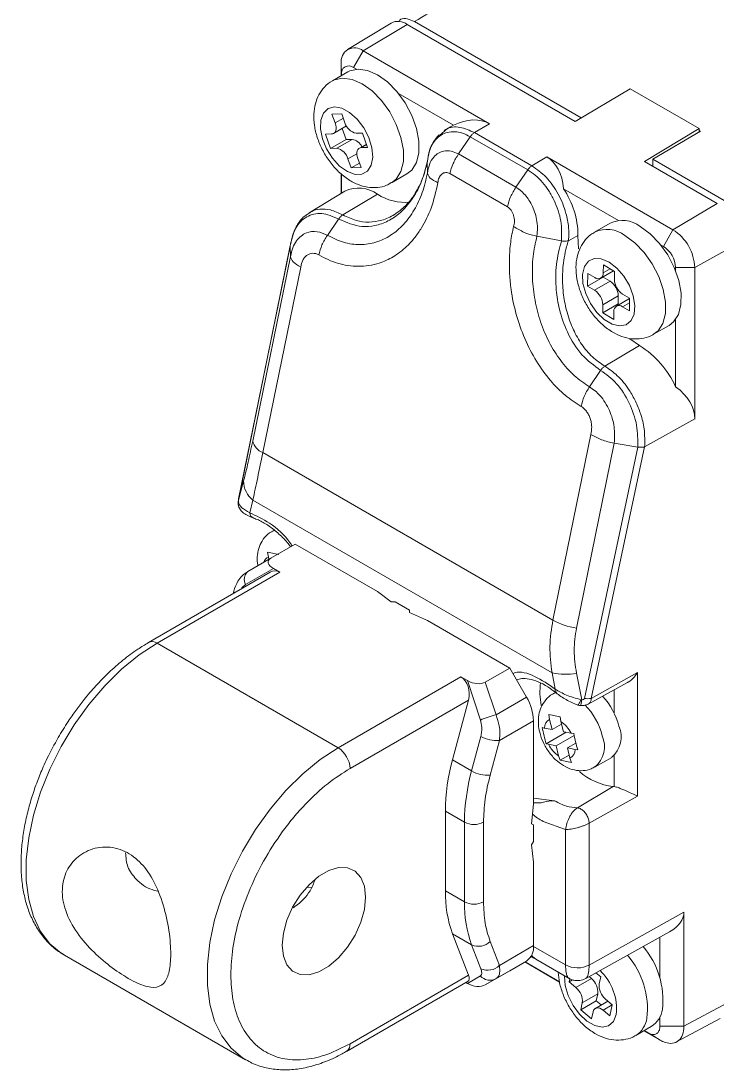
# Model space of a CAD drawing. Header units: inches. Extents: x 0.2 to 16.3, y 0.2 to 11.5.
# Drawn here: x 14.001 to 14.408, y 9.05 to 9.663 of the extents above; entities that cross this region are included whole.
import ezdxf

# ---------------------------------------------------------------- set-up
doc = ezdxf.new("R2010")
doc.units = ezdxf.units.IN
doc.header["$MEASUREMENT"] = 0

msp = doc.modelspace()

# ---------------------------------------------------------------- linework, layer by layer
at = {"color": 7, "linetype": 'Continuous', "lineweight": 18}
for p, q in [((14.32838, 9.60593), (14.23096, 9.66217)), ((14.21731, 9.66136), (14.19188, 9.64595)), ((14.22678, 9.6605), (14.20103, 9.64512)), ((14.32491, 9.60385), (14.22678, 9.6605)), ((14.20103, 9.64512), (14.19546, 9.63536)), ((14.20103, 9.64512), (14.27474, 9.60257)), ((14.18824, 9.63773), (14.18834, 9.63125)), ((14.18824, 9.63773), (14.18824, 9.6306)), ((14.19216, 9.63286), (14.18311, 9.62764)), ((14.19546, 9.63536), (14.19711, 9.63441)), ((14.18834, 9.63125), (14.18834, 9.63066)), ((14.22165, 9.62025), (14.25386, 9.60165)), ((14.35693, 9.62298), (14.32491, 9.60385)), ((14.3973, 9.59968), (14.35693, 9.62298)), ((14.18853, 9.60838), (14.18277, 9.60823)), ((14.18277, 9.60823), (14.18465, 9.60299)), ((14.19041, 9.60314), (14.18853, 9.60838)), ((14.18378, 9.59691), (14.19129, 9.60125)), ((14.25212, 9.60079), (14.24837, 9.59852)), ((14.25212, 9.60079), (14.25386, 9.60165)), ((14.26607, 9.59739), (14.27474, 9.60257)), ((14.18259, 9.59659), (14.17899, 9.59649)), ((14.17899, 9.59649), (14.182, 9.58811)), ((14.18873, 9.59977), (14.19104, 9.59333)), ((14.20058, 9.59705), (14.19698, 9.59696)), ((14.20359, 9.58867), (14.20058, 9.59705)), ((14.24855, 9.59827), (14.24585, 9.59595)), ((14.2636, 9.59497), (14.2567, 9.58487)), ((14.2636, 9.59497), (14.29714, 9.57561)), ((14.26607, 9.59739), (14.29961, 9.57803)), ((14.36528, 9.58055), (14.3973, 9.59968)), ((14.39799, 9.59828), (14.37015, 9.58181)), ((14.3973, 9.59968), (14.3973, 9.59787)), ((14.3973, 9.59868), (14.39799, 9.59828)), ((14.19104, 9.59333), (14.182, 9.58811)), ((14.18559, 9.5882), (14.19464, 9.59343)), ((14.19104, 9.59333), (14.19464, 9.59343)), ((14.20289, 9.59061), (14.1988, 9.58825)), ((14.19999, 9.58857), (14.20359, 9.58867)), ((14.182, 9.58811), (14.18559, 9.5882)), ((14.2567, 9.58487), (14.29024, 9.56551)), ((14.29961, 9.57803), (14.30827, 9.58321)), ((14.30827, 9.58321), (14.38198, 9.54066)), ((14.19217, 9.58203), (14.19405, 9.57678)), ((14.19886, 9.57956), (14.19405, 9.57678)), ((14.19405, 9.57678), (14.19981, 9.57693)), ((14.19981, 9.57693), (14.19793, 9.58217)), ((14.23833, 9.57944), (14.23857, 9.57374)), ((14.36528, 9.58055), (14.40773, 9.55604)), ((14.37015, 9.58181), (14.37015, 9.57774)), ((14.41191, 9.55771), (14.37015, 9.58181)), ((14.18824, 9.57335), (14.18824, 9.56188)), ((14.18834, 9.57327), (14.18834, 9.56194)), ((14.21756, 9.56797), (14.22661, 9.57319)), ((14.2517, 9.57343), (14.2853, 9.55402)), ((14.29024, 9.56551), (14.29714, 9.57561)), ((14.35023, 9.54602), (14.31802, 9.56462)), ((14.19034, 9.56315), (14.16944, 9.55048)), ((14.18911, 9.54931), (14.20938, 9.56143)), ((14.40773, 9.55604), (14.38198, 9.54066)), ((14.1684, 9.54951), (14.16955, 9.55031)), ((14.18664, 9.54689), (14.18013, 9.53736)), ((14.34527, 9.54447), (14.33623, 9.53925)), ((14.38198, 9.54066), (14.37642, 9.5309)), ((14.30253, 9.53682), (14.31684, 9.53411)), ((14.32091, 9.53423), (14.32651, 9.53735)), ((14.32651, 9.53735), (14.32682, 9.52943)), ((14.1283, 9.38352), (14.15836, 9.53094)), ((14.15844, 9.5315), (14.12832, 9.38376)), ((14.15859, 9.5251), (14.15836, 9.53094)), ((14.37642, 9.5309), (14.37476, 9.53185)), ((14.42097, 9.53311), (14.39477, 9.5185)), ((14.15859, 9.5251), (14.13651, 9.4172)), ((14.14242, 9.41046), (14.16459, 9.51883)), ((14.33227, 9.51516), (14.33217, 9.50771)), ((14.33633, 9.51274), (14.33227, 9.51516)), ((14.33985, 9.51236), (14.34719, 9.5166)), ((14.34134, 9.52008), (14.34128, 9.51543)), ((14.34784, 9.51621), (14.34134, 9.52008)), ((14.34777, 9.51156), (14.34784, 9.51621)), ((14.39477, 9.5185), (14.38354, 9.51856)), ((14.38354, 9.51856), (14.38354, 9.51665)), ((14.39477, 9.5185), (14.39477, 9.4301)), ((14.34122, 9.51294), (14.33217, 9.50771)), ((14.33623, 9.5053), (14.34528, 9.51052)), ((14.34122, 9.51315), (14.34122, 9.51294)), ((14.34122, 9.51294), (14.34528, 9.51052)), ((14.33217, 9.50771), (14.33623, 9.5053)), ((14.35663, 9.50067), (14.35257, 9.50308)), ((14.35002, 9.49739), (14.34097, 9.49217)), ((14.34103, 9.49682), (14.34097, 9.49217)), ((14.35008, 9.50204), (14.34103, 9.49682)), ((14.35663, 9.50045), (14.34895, 9.49602)), ((14.35008, 9.50204), (14.35002, 9.49739)), ((14.35002, 9.49739), (14.35066, 9.49701)), ((14.35653, 9.49322), (14.35663, 9.50067)), ((14.34097, 9.49217), (14.34746, 9.4883)), ((14.34746, 9.4883), (14.34752, 9.49295)), ((14.35247, 9.49564), (14.35653, 9.49322)), ((14.37067, 9.47958), (14.37972, 9.4848)), ((14.38354, 9.48832), (14.38354, 9.44897)), ((14.3625, 9.47304), (14.34222, 9.46092)), ((14.35679, 9.47685), (14.3625, 9.47304)), ((14.33975, 9.4585), (14.33324, 9.44897)), ((14.39477, 9.4301), (14.36545, 9.41375)), ((14.33401, 9.42102), (14.31184, 9.31266)), ((14.34771, 9.41592), (14.32562, 9.30803)), ((14.36142, 9.41371), (14.33031, 9.26691)), ((14.36545, 9.41375), (14.33431, 9.26692)), ((14.36142, 9.41371), (14.34771, 9.41592)), ((14.31184, 9.31266), (14.14242, 9.41046)), ((14.1312, 9.3939), (14.12811, 9.38191)), ((14.12811, 9.38191), (14.12812, 9.38169)), ((14.13663, 9.38273), (14.13474, 9.37539)), ((14.31136, 9.28186), (14.13663, 9.38273)), ((14.14909, 9.36514), (14.14767, 9.36431)), ((14.16136, 9.35699), (14.14712, 9.34877)), ((14.20932, 9.3293), (14.16136, 9.35699)), ((14.14523, 9.35229), (14.15183, 9.35103)), ((14.14566, 9.34949), (14.14523, 9.35229)), ((14.146, 9.34812), (14.14566, 9.34949)), ((14.14712, 9.34877), (14.13369, 9.34102)), ((14.1467, 9.34061), (14.07571, 9.29962)), ((14.15237, 9.34055), (14.08063, 9.29913)), ((14.1324, 9.33337), (14.14859, 9.34273)), ((14.14859, 9.34273), (14.15237, 9.34055)), ((14.12542, 9.32958), (14.12503, 9.32809)), ((14.21742, 9.32324), (14.20933, 9.3293)), ((14.21742, 9.32324), (14.21982, 9.32324)), ((14.21982, 9.32324), (14.22817, 9.31842)), ((14.22817, 9.31842), (14.22817, 9.31703)), ((14.23867, 9.31236), (14.22817, 9.31703)), ((14.28664, 9.28467), (14.23867, 9.31236)), ((14.18642, 9.23806), (14.08063, 9.29913)), ((14.27239, 9.27645), (14.28664, 9.28467)), ((14.28664, 9.28467), (14.29648, 9.26762)), ((14.18642, 9.23806), (14.25815, 9.27948)), ((14.26193, 9.2773), (14.25815, 9.27948)), ((14.26948, 9.25424), (14.26193, 9.2773)), ((14.27239, 9.27645), (14.27865, 9.25733)), ((14.31325, 9.27234), (14.31136, 9.28186)), ((14.32562, 9.28167), (14.32871, 9.26611)), ((14.33255, 9.26362), (14.3554, 9.27617)), ((14.33431, 9.26692), (14.36137, 9.282)), ((14.36137, 9.282), (14.36137, 9.20983)), ((14.31343, 9.27037), (14.31192, 9.26949)), ((14.31401, 9.27071), (14.31348, 9.2704)), ((14.19338, 9.22601), (14.26258, 9.26596)), ((14.26258, 9.26596), (14.25325, 9.23097)), ((14.27865, 9.25733), (14.29648, 9.26762)), ((14.32871, 9.26611), (14.32825, 9.26616)), ((14.33255, 9.26362), (14.33194, 9.26339)), ((14.28058, 9.24237), (14.30056, 9.2539)), ((14.30056, 9.2539), (14.30056, 9.20518)), ((14.30948, 9.25747), (14.31608, 9.25622)), ((14.30991, 9.25467), (14.30948, 9.25747)), ((14.31139, 9.24874), (14.30991, 9.25467)), ((14.31688, 9.25191), (14.31139, 9.24874)), ((14.31608, 9.25622), (14.31651, 9.25341)), ((14.31651, 9.25341), (14.31798, 9.24749)), ((14.30557, 9.24993), (14.30686, 9.2496)), ((14.30686, 9.2496), (14.31139, 9.24874)), ((14.31962, 9.24718), (14.30794, 9.24043)), ((14.32428, 9.24532), (14.31375, 9.23924)), ((14.31798, 9.24749), (14.32251, 9.24663)), ((14.32251, 9.24663), (14.32402, 9.24643)), ((14.26439, 9.22454), (14.26978, 9.24476)), ((14.27519, 9.22215), (14.28058, 9.24237)), ((14.30923, 9.2401), (14.30794, 9.24043)), ((14.31375, 9.23924), (14.30923, 9.2401)), ((14.31522, 9.23331), (14.31375, 9.23924)), ((14.32533, 9.24086), (14.32035, 9.23798)), ((14.31612, 9.23078), (14.31522, 9.23331)), ((14.32138, 9.23382), (14.31612, 9.23078)), ((14.32487, 9.23713), (14.32035, 9.23798)), ((14.32035, 9.23798), (14.32182, 9.23206)), ((14.32639, 9.23692), (14.32487, 9.23713)), ((14.26439, 9.22454), (14.25325, 9.23097)), ((14.32272, 9.22952), (14.31612, 9.23078)), ((14.32182, 9.23206), (14.32272, 9.22952)), ((14.33652, 9.22687), (14.34626, 9.2325)), ((14.34701, 9.21555), (14.32617, 9.20296)), ((14.31274, 9.20717), (14.30056, 9.20866)), ((14.36137, 9.20983), (14.33304, 9.19404)), ((14.29935, 9.19375), (14.30056, 9.20518)), ((14.30056, 9.20592), (14.30501, 9.20589)), ((14.31296, 9.20705), (14.31274, 9.20717)), ((14.24905, 9.20106), (14.24905, 9.15451)), ((14.26019, 9.19463), (14.24905, 9.20106)), ((14.26019, 9.14808), (14.26019, 9.19463)), ((14.27132, 9.14808), (14.27132, 9.19463)), ((14.29935, 9.19375), (14.30056, 9.19305)), ((14.30056, 9.19305), (14.30056, 9.18341)), ((14.31924, 9.19027), (14.30612, 9.19506)), ((14.31924, 9.19027), (14.31925, 9.11125)), ((14.33304, 9.19404), (14.33304, 9.11118)), ((14.30056, 9.18341), (14.29935, 9.18132)), ((14.29935, 9.18132), (14.30056, 9.17129)), ((14.30056, 9.17128), (14.30056, 9.12256)), ((14.16843, 9.15659), (14.17127, 9.15647)), ((14.26019, 9.14808), (14.24905, 9.15451)), ((14.33304, 9.11118), (14.3884, 9.14204)), ((14.3884, 9.14204), (14.3884, 9.0754)), ((14.25325, 9.12944), (14.26258, 9.10523)), ((14.25325, 9.12944), (14.26439, 9.12301)), ((14.33105, 9.10334), (14.38, 9.13062)), ((14.26439, 9.12301), (14.26978, 9.10902)), ((14.28058, 9.11102), (14.27519, 9.12502)), ((14.37436, 9.12748), (14.37436, 9.10356)), ((14.0265, 9.11696), (14.13229, 9.05589)), ((14.30056, 9.12256), (14.28058, 9.11102)), ((14.29648, 9.11354), (14.27865, 9.10325)), ((14.28664, 9.10786), (14.29648, 9.11354)), ((14.31573, 9.10128), (14.29548, 9.11297)), ((14.29561, 9.11304), (14.31571, 9.10144)), ((14.30185, 9.11464), (14.3213, 9.10341)), ((14.26258, 9.10523), (14.19338, 9.06527)), ((14.26948, 9.10485), (14.26193, 9.10049)), ((14.28664, 9.10786), (14.27239, 9.09964)), ((14.33299, 9.10441), (14.33438, 9.10325)), ((14.33977, 9.10424), (14.33693, 9.10661)), ((14.19134, 9.06077), (14.26233, 9.10175)), ((14.26193, 9.10049), (14.26104, 9.101)), ((14.27239, 9.09964), (14.27865, 9.10325)), ((14.32176, 9.10316), (14.32137, 9.10134)), ((14.32341, 9.10252), (14.32137, 9.10134)), ((14.32137, 9.10134), (14.32533, 9.09803)), ((14.32533, 9.09803), (14.33438, 9.10325)), ((14.33889, 9.10017), (14.33977, 9.10424)), ((14.33808, 9.09441), (14.32903, 9.08918)), ((14.33808, 9.09441), (14.3372, 9.09034)), ((14.3372, 9.09034), (14.32815, 9.08512)), ((14.32903, 9.08918), (14.32815, 9.08512)), ((14.34402, 9.09013), (14.33668, 9.0859)), ((14.3372, 9.09034), (14.34013, 9.08789)), ((14.34656, 9.08802), (14.34259, 9.09132)), ((14.34515, 9.08151), (14.34656, 9.08802)), ((14.3884, 9.0754), (14.41389, 9.08911)), ((14.32815, 9.08512), (14.33449, 9.07983)), ((14.33449, 9.07983), (14.33537, 9.0839)), ((14.34118, 9.08481), (14.34515, 9.08151)), ((14.37436, 9.08094), (14.37436, 9.07547)), ((14.3841, 9.06626), (14.40964, 9.08)), ((14.36023, 9.07007), (14.36928, 9.07529)), ((14.37436, 9.07547), (14.3884, 9.0754)), ((14.37448, 9.06736), (14.36502, 9.07283)), ((14.36514, 9.0729), (14.36752, 9.07152)), ((14.37448, 9.06736), (14.37077, 9.06959))]:
    msp.add_line(p, q, dxfattribs=at)
at = {"color": 8, "linetype": 'Continuous', "lineweight": 18}
for p, q in [((14.18465, 9.60299), (14.18946, 9.60577)), ((14.203, 9.59031), (14.19999, 9.58857)), ((14.19737, 9.58503), (14.19217, 9.58203)), ((14.34128, 9.51543), (14.34528, 9.51773)), ((14.35659, 9.49802), (14.35247, 9.49564)), ((14.34757, 9.27187), (14.34757, 9.25847)), ((14.34757, 9.23343), (14.34757, 9.2155)), ((14.30055, 9.12205), (14.31925, 9.11125)), ((14.34653, 9.0879), (14.34118, 9.08481)), ((14.37077, 9.06959), (14.36752, 9.07152))]:
    msp.add_line(p, q, dxfattribs=at)
at = {"color": 7, "linetype": 'Continuous', "lineweight": 18, "flags": 128}
for points in [[(14.19811, 9.63447), (14.19327, 9.63342), (14.19216, 9.63286)], [(14.22661, 9.57319), (14.2294, 9.57545), (14.23214, 9.57986), (14.23356, 9.58563), (14.23357, 9.5924), (14.23218, 9.59979), (14.22946, 9.60737), (14.22557, 9.6147), (14.22075, 9.62135), (14.21526, 9.62693), (14.20943, 9.63113), (14.2036, 9.63369), (14.19811, 9.63447)], [(14.1842, 9.61234), (14.18051, 9.61136), (14.17779, 9.60871), (14.17626, 9.60463), (14.17606, 9.59947), (14.17722, 9.59371), (14.17963, 9.58784), (14.18308, 9.58239), (14.18725, 9.57785), (14.19179, 9.57462), (14.19627, 9.57298), (14.20032, 9.57309), (14.20356, 9.57493), (14.20572, 9.57833), (14.20659, 9.583), (14.2061, 9.58853), (14.20429, 9.59441), (14.20133, 9.60013), (14.19748, 9.60518), (14.19308, 9.60911), (14.18851, 9.61157), (14.1842, 9.61234)], [(14.18259, 9.59659), (14.18339, 9.59673), (14.18407, 9.59711), (14.18461, 9.59771), (14.18498, 9.59851), (14.18517, 9.59947), (14.18518, 9.60057), (14.18501, 9.60176), (14.18465, 9.60299)], [(14.19999, 9.58857), (14.19919, 9.58843), (14.19851, 9.58805), (14.19797, 9.58745), (14.1976, 9.58665), (14.1974, 9.58569), (14.19739, 9.58459), (14.19757, 9.5834), (14.19793, 9.58217)], [(14.37972, 9.4848), (14.38233, 9.48686), (14.38514, 9.49119), (14.38663, 9.49689), (14.38672, 9.50361), (14.3854, 9.51098), (14.38275, 9.51857), (14.37893, 9.52592), (14.37415, 9.53262), (14.36869, 9.53827), (14.36287, 9.54255)], [(14.34464, 9.52173), (14.34011, 9.52364), (14.33597, 9.52382), (14.33258, 9.52225), (14.33024, 9.51908), (14.32915, 9.51458), (14.32942, 9.50917), (14.33103, 9.50331), (14.33382, 9.49753), (14.33755, 9.49234), (14.34189, 9.4882), (14.34645, 9.48548), (14.35083, 9.48443), (14.35464, 9.48513), (14.35754, 9.48753), (14.35927, 9.49141), (14.35969, 9.49642), (14.35874, 9.50212), (14.35652, 9.50801), (14.35322, 9.51355), (14.34914, 9.51827), (14.34464, 9.52173)], [(14.20242, 9.15087), (14.20172, 9.14372), (14.19963, 9.13618), (14.1963, 9.12868), (14.1919, 9.12164), (14.1867, 9.11549), (14.181, 9.11057), (14.17513, 9.10718), (14.16943, 9.10552), (14.16423, 9.10567), (14.15983, 9.10762), (14.1565, 9.11128), (14.15441, 9.11642), (14.15371, 9.12274), (14.15441, 9.12988), (14.1565, 9.13742), (14.15983, 9.14493), (14.16423, 9.15196), (14.16943, 9.15812), (14.17513, 9.16303), (14.181, 9.16642), (14.1867, 9.16809), (14.1919, 9.16794), (14.1963, 9.16598), (14.19963, 9.16233), (14.20172, 9.15719), (14.20242, 9.15087)], [(14.34118, 9.08481), (14.34024, 9.08549), (14.33928, 9.08596), (14.33836, 9.08619), (14.33751, 9.08619), (14.33676, 9.08594), (14.33614, 9.08546), (14.33567, 9.08477), (14.33537, 9.0839)]]:
    msp.add_lwpolyline(points, dxfattribs=at)
at = {"color": 8, "linetype": 'Continuous', "lineweight": 18, "flags": 128}
for points in [[(14.18319, 9.62768), (14.18422, 9.6282), (14.18906, 9.62925)], [(14.18906, 9.62925), (14.19455, 9.62847), (14.20038, 9.6259), (14.20621, 9.62171), (14.2117, 9.61613), (14.21652, 9.60948), (14.22041, 9.60215), (14.22313, 9.59457), (14.22452, 9.58718), (14.22451, 9.5804), (14.22309, 9.57464), (14.22036, 9.57022), (14.21754, 9.56796)], [(14.35382, 9.53732), (14.35964, 9.53304), (14.3651, 9.52739), (14.36988, 9.52069), (14.37371, 9.51334), (14.37635, 9.50576), (14.37767, 9.49839), (14.37758, 9.49166), (14.37609, 9.48597), (14.37328, 9.48163), (14.37066, 9.47957)], [(14.12832, 9.38376), (14.12832, 9.38375), (14.1283, 9.38352)], [(14.14776, 9.36436), (14.14808, 9.36454), (14.14931, 9.36504)], [(14.08063, 9.29913), (14.0702, 9.29229), (14.05997, 9.28393), (14.05013, 9.27421), (14.04085, 9.2633), (14.03231, 9.25142), (14.02468, 9.23877), (14.01808, 9.2256), (14.01265, 9.21216), (14.00849, 9.19869), (14.00567, 9.18545), (14.00425, 9.17267), (14.00425, 9.1606), (14.00567, 9.14947), (14.00849, 9.13948), (14.01265, 9.13082), (14.01808, 9.12364), (14.02468, 9.11809), (14.0265, 9.11696)], [(14.31201, 9.26955), (14.31233, 9.26972), (14.31399, 9.27034)], [(14.13255, 9.05575), (14.13047, 9.05702), (14.12387, 9.06257), (14.11844, 9.06975), (14.11428, 9.07841), (14.11146, 9.0884), (14.11004, 9.09953), (14.11004, 9.1116), (14.11146, 9.12438), (14.11428, 9.13762), (14.11844, 9.15109), (14.12387, 9.16453), (14.13047, 9.1777), (14.1381, 9.19035), (14.14664, 9.20223), (14.15592, 9.21314), (14.16576, 9.22286), (14.17599, 9.23122), (14.18642, 9.23806)], [(14.29946, 9.11695), (14.30012, 9.11607), (14.30185, 9.11464), (14.30185, 9.11464)], [(14.3187, 9.10491), (14.31869, 9.10471), (14.31905, 9.09925), (14.32075, 9.09338), (14.32361, 9.08762), (14.3274, 9.08249), (14.33177, 9.07844), (14.33633, 9.07584), (14.34069, 9.07491), (14.34444, 9.07574), (14.34727, 9.07825), (14.34891, 9.08222)]]:
    msp.add_lwpolyline(points, dxfattribs=at)
at = {"color": 7, "linetype": 'Continuous', "lineweight": 18}
for centre, radius, start, end in [((14.22136, 9.6534), 0.00893, 52.64308, 116.99717), ((14.19604, 9.639), 0.0079, 50.79671, 189.21404), ((14.19268, 9.63195), 0.0044, 50.79671, 189.21404), ((14.19863, 9.6053), 0.0085, 194.73435, 258.83197), ((14.19324, 9.58564), 0.00791, 26.26978, 79.78035), ((14.18395, 9.57986), 0.0085, 14.73435, 78.83197), ((14.19835, 9.54559), 0.01931, 55.12891, 114.51134), ((14.27765, 9.53708), 0.04886, 0.30606, 34.29621), ((14.22571, 9.58659), 0.03, 237.03394, 275.20073), ((14.3525, 9.52913), 0.01696, 52.29775, 115.2217), ((14.367, 9.51724), 0.0278, 2.60548, 57.39452), ((14.36807, 9.51786), 0.01548, 2.60548, 57.39452), ((14.3383, 9.51502), 0.00301, 229.29591, 7.67725), ((14.3395, 9.50165), 0.01059, 2.0947, 56.89246), ((14.35835, 9.51195), 0.01059, 182.0947, 236.89246), ((14.33045, 9.49643), 0.01059, 2.0947, 56.89246), ((14.35051, 9.49336), 0.00301, 49.29591, 187.67725), ((14.33243, 9.42552), 0.05623, 24.64835, 57.68016), ((14.1462, 9.41973), 0.01001, 194.64334, 247.82288), ((14.14524, 9.39382), 0.01404, 179.67061, 232.1791), ((14.13775, 9.3364), 0.00615, 131.33587, 209.42481), ((14.33179, 9.34925), 0.04168, 241.39714, 261.48172), ((14.34505, 9.27067), 0.04075, 172.39176, 191.0392), ((14.31895, 9.31528), 0.03427, 257.2195, 281.22806), ((14.27217, 9.25293), 0.0284, 1.9565, 31.14373), ((14.33227, 9.27702), 0.0103, 259.02898, 281.43551), ((14.31059, 9.24035), 0.04119, 14.52338, 42.58126), ((14.28926, 9.21077), 0.04775, 102.83574, 114.46726), ((14.31259, 9.24961), 0.00572, 117.86295, 180.0731), ((14.30549, 9.23763), 0.01925, 27.86375, 55.06787), ((14.33588, 9.24447), 0.01584, 310.94281, 23.06853), ((14.27911, 9.2613), 0.01899, 240.57299, 274.44123), ((14.32625, 9.24909), 0.01925, 207.86375, 235.06787), ((14.17827, 9.22532), 0.01513, 2.60548, 57.39452), ((14.31915, 9.23712), 0.00572, 297.86295, 0.0731), ((14.36605, 9.19989), 0.11701, 164.5964, 179.42776), ((14.37719, 9.19346), 0.11701, 164.5964, 179.42776), ((14.27372, 9.24108), 0.01899, 240.57299, 274.44123), ((14.35034, 9.24959), 0.0342, 227.68637, 264.4194), ((14.34696, 9.21201), 0.00354, 80.10269, 89.19567), ((14.26576, 9.20538), 0.0121, 242.60967, 297.39033), ((14.31901, 9.15334), 0.06997, 179.04293, 199.96976), ((14.33015, 9.14691), 0.06997, 179.04293, 199.96976), ((14.26576, 9.15883), 0.0121, 242.60967, 297.39033), ((14.26838, 9.13162), 0.00948, 245.1196, 315.91677), ((14.2907, 9.12159), 0.0099, 305.69804, 5.62038), ((14.32756, 9.09059), 0.04857, 353.75167, 40.33656), ((14.27377, 9.11762), 0.00948, 245.1196, 315.91677), ((14.32621, 9.12473), 0.01517, 242.65648, 296.76622), ((14.27507, 9.10982), 0.00748, 221.60345, 298.60282), ((14.32801, 9.0954), 0.01011, 354.39106, 50.99917), ((14.34896, 9.09918), 0.01011, 174.39106, 230.99917), ((14.31897, 9.09017), 0.01011, 354.39106, 50.99917), ((14.36178, 9.08736), 0.01421, 301.86548, 351.68044)]:
    msp.add_arc(centre, radius, start, end, dxfattribs=at)
at = {"color": 8, "linetype": 'Continuous', "lineweight": 18}
for centre, radius, start, end in [((14.34344, 9.52388), 0.01698, 52.32982, 114.9048), ((14.13846, 9.37566), 0.00373, 184.12397, 249.48108), ((14.14779, 9.34499), 0.00497, 115.32433, 163.48714), ((14.12682, 9.32934), 0.00142, 170.00116, 217.30889), ((14.07776, 9.29525), 0.00483, 53.62093, 115.90847), ((14.31522, 9.27161), 0.00209, 159.66619, 223.11057), ((14.30114, 9.23488), 0.04086, 14.41508, 43.89618), ((14.32614, 9.23884), 0.01584, 310.91636, 23.0724), ((14.33438, 9.24363), 0.05619, 232.12758, 239.80685), ((14.31848, 9.08536), 0.0486, 353.75677, 40.50238), ((14.31755, 9.08535), 0.03152, 354.29261, 45.97753), ((14.35269, 9.08215), 0.01425, 302.70096, 351.63044), ((14.18842, 9.06479), 0.00498, 306.60619, 5.54078)]:
    msp.add_arc(centre, radius, start, end, dxfattribs=at)
at = {"color": 7, "linetype": 'Continuous', "lineweight": 18}
for centre, major_axis, ratio, start_param, end_param in [((14.25162, 9.56206), (0.02301, 0.04057), 0.582265, 6.278788, 6.987561), ((14.28516, 9.5427), (0.02301, 0.04057), 0.582265, 5.570015, 6.278788), ((14.34271, 9.43036), (0.05206, -0.0004), 0.582312, 0.004439, 0.673727), ((14.15642, 9.34505), (0.01091, -0.00174), 0.427891, 2.6564, 3.982929), ((14.14983, 9.33105), (-0.00078, 0.0103), 0.715187, 5.829269, 6.614586), ((14.25562, 9.26998), (-0.00078, 0.0103), 0.715187, 4.258473, 5.829269), ((14.26595, 9.28182), (0.00838, -0.0032), 0.649455, 4.471399, 5.797929), ((14.36032, 9.14218), (0.02808, -0.00021), 0.572321, 5.493418, 6.287473), ((14.25562, 9.10924), (-0.00695, 0.00731), 0.349555, 3.057513, 3.842992), ((14.26595, 9.10501), (0.00838, -0.0032), 0.649455, 4.471399, 5.797929)]:
    msp.add_ellipse(centre, major_axis=major_axis, ratio=ratio, start_param=start_param, end_param=end_param, dxfattribs=at)
for points, knots in [([(14.31099, 9.7095), (14.29604, 9.70068), (14.26933, 9.68492), (14.24268, 9.66912), (14.23096, 9.66217)], [0, 0, 0, 0, 0.5600048, 1, 1, 1, 1]), ([(14.23096, 9.66217), (14.22955, 9.6628), (14.22675, 9.66408), (14.22362, 9.66407), (14.22239, 9.66306), (14.22207, 9.66279)], [0, 0, 0, 0, 0.422991, 0.845983, 1, 1, 1, 1]), ([(14.18326, 9.62769), (14.18319, 9.62766), (14.18131, 9.6269), (14.17838, 9.6241), (14.175, 9.61955), (14.17294, 9.61414), (14.17205, 9.60813), (14.1724, 9.60149), (14.17405, 9.59447), (14.17696, 9.58745), (14.18098, 9.58084), (14.18595, 9.57496), (14.19156, 9.57026), (14.1975, 9.56702), (14.20344, 9.56529), (14.20925, 9.56514), (14.21409, 9.56605), (14.21655, 9.5676), (14.21744, 9.56816)], [0, 0, 0, 0, 0.002709, 0.066703, 0.128315, 0.19038, 0.255771, 0.325995, 0.399917, 0.474562, 0.549332, 0.625, 0.702524, 0.774111, 0.841334, 0.904542, 0.965669, 1, 1, 1, 1]), ([(14.23833, 9.57944), (14.23894, 9.58299), (14.24015, 9.59008), (14.24523, 9.59555), (14.25027, 9.59769), (14.25452, 9.59806), (14.25901, 9.59726), (14.26207, 9.59574), (14.2636, 9.59497)], [0, 0, 0, 0, 0.249328, 0.498429, 0.623734, 0.74892, 0.874188, 1, 1, 1, 1]), ([(14.2454, 9.59608), (14.24423, 9.59477), (14.24176, 9.59203), (14.23944, 9.58664), (14.23888, 9.58247), (14.23863, 9.58062)], [0, 0, 0, 0, 0.334218, 0.704062, 1, 1, 1, 1]), ([(14.2567, 9.58487), (14.2553, 9.58552), (14.25236, 9.5869), (14.24835, 9.58685), (14.24489, 9.58554), (14.24192, 9.583), (14.23954, 9.57903), (14.23888, 9.57542), (14.23857, 9.57374)], [0, 0, 0, 0, 0.1677364, 0.3521428, 0.4871717, 0.6389737, 0.831837, 1, 1, 1, 1]), ([(14.18664, 9.54689), (14.19119, 9.54495), (14.19825, 9.54193), (14.20812, 9.54278), (14.21577, 9.54545), (14.2231, 9.55051), (14.22964, 9.55798), (14.23512, 9.56765), (14.23724, 9.57545), (14.23833, 9.57944)], [0, 0, 0, 0, 0.208514, 0.323681, 0.445533, 0.574254, 0.709641, 0.851769, 1, 1, 1, 1]), ([(14.23864, 9.58076), (14.23779, 9.57734), (14.2361, 9.57049), (14.23164, 9.5617), (14.2261, 9.55431), (14.22152, 9.55105), (14.21923, 9.54943)], [0, 0, 0, 0, 0.251454, 0.502286, 0.751844, 1, 1, 1, 1]), ([(14.32091, 9.53423), (14.32103, 9.53561), (14.32123, 9.5379), (14.32112, 9.54062), (14.32081, 9.54449), (14.31956, 9.55131), (14.31533, 9.56168), (14.30826, 9.57187), (14.30246, 9.576), (14.29961, 9.57803)], [0, 0, 0, 0, 0.090046, 0.1488, 0.16561, 0.323005, 0.545075, 0.775892, 1, 1, 1, 1]), ([(14.23857, 9.57374), (14.23769, 9.56987), (14.23592, 9.56207), (14.23107, 9.55196), (14.22484, 9.5434), (14.21724, 9.53698), (14.20859, 9.53291), (14.19923, 9.53159), (14.18953, 9.53274), (14.18325, 9.53583), (14.18013, 9.53736)], [0, 0, 0, 0, 0.123584, 0.248726, 0.373798, 0.499207, 0.624438, 0.749796, 0.875432, 1, 1, 1, 1]), ([(14.23857, 9.57374), (14.23889, 9.57275), (14.23954, 9.57075), (14.24297, 9.56897), (14.24468, 9.56809)], [0, 0, 0, 0, 0.50013, 1, 1, 1, 1]), ([(14.24468, 9.56809), (14.24474, 9.56859), (14.24485, 9.56962), (14.24534, 9.57101), (14.24604, 9.57225), (14.24696, 9.57321), (14.24804, 9.57385), (14.24924, 9.5741), (14.25049, 9.57402), (14.2513, 9.57362), (14.2517, 9.57343)], [0, 0, 0, 0, 0.11782, 0.242931, 0.371062, 0.499161, 0.624773, 0.752597, 0.87771, 1, 1, 1, 1]), ([(14.29714, 9.57561), (14.29864, 9.57462), (14.30164, 9.57265), (14.30585, 9.56843), (14.30958, 9.56345), (14.31369, 9.55603), (14.31723, 9.54559), (14.31697, 9.53794), (14.31684, 9.53411)], [0, 0, 0, 0, 0.125761, 0.251022, 0.376238, 0.501616, 0.75075, 1, 1, 1, 1]), ([(14.1751, 9.52593), (14.1769, 9.52496), (14.18052, 9.52298), (14.18623, 9.52095), (14.19212, 9.51961), (14.19825, 9.51912), (14.20443, 9.51954), (14.20993, 9.52085), (14.21464, 9.52269), (14.21864, 9.5248), (14.22284, 9.52765), (14.22716, 9.53139), (14.23141, 9.53618), (14.23508, 9.54149), (14.23818, 9.5472), (14.24188, 9.55563), (14.24354, 9.56299), (14.24468, 9.56809)], [0, 0, 0, 0, 0.060235, 0.121547, 0.186565, 0.252318, 0.32267, 0.392872, 0.442647, 0.492629, 0.543146, 0.609312, 0.67526, 0.741717, 0.80245, 0.863246, 1, 1, 1, 1]), ([(14.30253, 9.53682), (14.30271, 9.53844), (14.30305, 9.54156), (14.30247, 9.54651), (14.30128, 9.55113), (14.29901, 9.55646), (14.29536, 9.56188), (14.29186, 9.56436), (14.29024, 9.56551)], [0, 0, 0, 0, 0.155857, 0.300953, 0.437924, 0.567125, 0.799357, 1, 1, 1, 1]), ([(14.2853, 9.55402), (14.28568, 9.55377), (14.28646, 9.55324), (14.28748, 9.55203), (14.28833, 9.5506), (14.28895, 9.54899), (14.28933, 9.54728), (14.28943, 9.54558), (14.28931, 9.54396), (14.28902, 9.54302), (14.28888, 9.54256)], [0, 0, 0, 0, 0.120683, 0.247152, 0.372056, 0.500257, 0.625655, 0.756459, 0.880216, 1, 1, 1, 1]), ([(14.15835, 9.53094), (14.1592, 9.53468), (14.16089, 9.54217), (14.16772, 9.54886), (14.1767, 9.55117), (14.18333, 9.54832), (14.18664, 9.54689)], [0, 0, 0, 0, 0.249805, 0.4994208, 0.7493558, 1, 1, 1, 1]), ([(14.16839, 9.54953), (14.1678, 9.54917), (14.16553, 9.54781), (14.16258, 9.54382), (14.15975, 9.5382), (14.15897, 9.5338), (14.15862, 9.53178)], [0, 0, 0, 0, 0.1109579, 0.4242709, 0.7353382, 1, 1, 1, 1]), ([(14.18911, 9.54931), (14.18867, 9.54901), (14.18778, 9.54839), (14.18702, 9.54739), (14.18664, 9.54689)], [0, 0, 0, 0, 0.497258, 1, 1, 1, 1]), ([(14.18013, 9.53736), (14.17815, 9.53825), (14.17393, 9.54014), (14.16862, 9.53938), (14.16467, 9.53707), (14.16197, 9.53416), (14.15974, 9.53021), (14.15898, 9.52684), (14.15859, 9.5251)], [0, 0, 0, 0, 0.20459, 0.437673, 0.566426, 0.702382, 0.846176, 1, 1, 1, 1]), ([(14.28888, 9.54256), (14.28825, 9.53954), (14.28698, 9.53343), (14.28635, 9.52401), (14.28647, 9.51475), (14.28753, 9.50385), (14.29015, 9.49106), (14.29519, 9.4768), (14.30196, 9.46372), (14.31007, 9.45261), (14.31887, 9.44359), (14.32519, 9.4395), (14.32832, 9.43748)], [0, 0, 0, 0, 0.080707, 0.163031, 0.235727, 0.308087, 0.427291, 0.54596, 0.667966, 0.784297, 0.893231, 1, 1, 1, 1]), ([(14.30253, 9.53682), (14.30224, 9.53688), (14.29972, 9.53741), (14.29461, 9.53903), (14.29086, 9.54134), (14.28888, 9.54256)], [0, 0, 0, 0, 0.057383, 0.500719, 1, 1, 1, 1]), ([(14.1751, 9.52593), (14.17563, 9.52789), (14.17669, 9.53182), (14.17898, 9.53551), (14.18013, 9.53736)], [0, 0, 0, 0, 0.497276, 1, 1, 1, 1]), ([(14.33324, 9.44897), (14.33022, 9.45099), (14.32416, 9.45503), (14.3162, 9.46404), (14.30951, 9.47467), (14.30443, 9.48664), (14.30109, 9.49938), (14.29968, 9.51235), (14.29994, 9.52512), (14.30167, 9.53294), (14.30253, 9.53682)], [0, 0, 0, 0, 0.1246908, 0.2501464, 0.3754264, 0.5008375, 0.6259945, 0.7513068, 0.8764488, 1, 1, 1, 1]), ([(14.31684, 9.53411), (14.3157, 9.52962), (14.31338, 9.52051), (14.3134, 9.50669), (14.31559, 9.49322), (14.32023, 9.47992), (14.32832, 9.46681), (14.33596, 9.46126), (14.33975, 9.4585)], [0, 0, 0, 0, 0.165533, 0.335366, 0.46358, 0.624197, 0.813309, 1, 1, 1, 1]), ([(14.32091, 9.53423), (14.32048, 9.53413), (14.3197, 9.53395), (14.31845, 9.53394), (14.31752, 9.53401), (14.31703, 9.53408), (14.31684, 9.53411)], [0, 0, 0, 0, 0.3750968, 0.6707688, 0.8788018, 1, 1, 1, 1]), ([(14.34222, 9.46092), (14.33973, 9.46263), (14.33481, 9.46598), (14.32858, 9.47343), (14.32355, 9.48223), (14.31997, 9.49207), (14.31782, 9.50274), (14.31733, 9.51158), (14.31772, 9.51884), (14.31846, 9.52459), (14.31957, 9.52984), (14.32056, 9.53308), (14.32091, 9.53423)], [0, 0, 0, 0, 0.126294, 0.248663, 0.370087, 0.498036, 0.617487, 0.748454, 0.805475, 0.874075, 0.955183, 1, 1, 1, 1]), ([(14.33645, 9.53911), (14.33564, 9.53871), (14.33311, 9.53746), (14.32992, 9.53388), (14.3271, 9.52895), (14.32554, 9.52329), (14.32516, 9.51701), (14.32605, 9.51017), (14.32825, 9.50309), (14.33164, 9.4962), (14.33608, 9.48986), (14.34142, 9.48437), (14.3473, 9.48023), (14.35336, 9.47765), (14.3593, 9.4766), (14.36494, 9.4772), (14.36885, 9.47828), (14.37047, 9.47952), (14.37062, 9.47964)], [0, 0, 0, 0, 0.029767, 0.092634, 0.154054, 0.217242, 0.284637, 0.35674, 0.431276, 0.505947, 0.581002, 0.657306, 0.73603, 0.805808, 0.870963, 0.932992, 0.993756, 1, 1, 1, 1]), ([(14.15859, 9.5251), (14.15891, 9.52403), (14.15956, 9.52189), (14.16291, 9.51985), (14.16459, 9.51883)], [0, 0, 0, 0, 0.500435, 1, 1, 1, 1]), ([(14.16459, 9.51883), (14.16492, 9.52026), (14.16541, 9.52243), (14.16689, 9.5246), (14.16826, 9.52586), (14.16984, 9.52667), (14.17157, 9.52696), (14.17336, 9.52679), (14.17453, 9.52622), (14.1751, 9.52593)], [0, 0, 0, 0, 0.245572, 0.373218, 0.499285, 0.625401, 0.751777, 0.877837, 1, 1, 1, 1]), ([(14.33975, 9.4585), (14.34013, 9.459), (14.34089, 9.46), (14.34178, 9.46062), (14.34222, 9.46092)], [0, 0, 0, 0, 0.502742, 1, 1, 1, 1]), ([(14.34222, 9.46092), (14.34468, 9.45924), (14.34985, 9.4557), (14.3559, 9.44819), (14.36031, 9.44044), (14.36339, 9.43278), (14.36568, 9.42351), (14.36553, 9.41722), (14.36545, 9.41375)], [0, 0, 0, 0, 0.180061, 0.378365, 0.505739, 0.63991, 0.801206, 1, 1, 1, 1]), ([(14.33975, 9.4585), (14.34297, 9.45616), (14.3494, 9.45148), (14.35685, 9.4397), (14.36153, 9.42636), (14.36146, 9.41793), (14.36142, 9.41371)], [0, 0, 0, 0, 0.2502245, 0.5000044, 0.7497637, 1, 1, 1, 1]), ([(14.33324, 9.44897), (14.33211, 9.44711), (14.32985, 9.44339), (14.32883, 9.43944), (14.32832, 9.43748)], [0, 0, 0, 0, 0.502722, 1, 1, 1, 1]), ([(14.34771, 9.41592), (14.34788, 9.41911), (14.34821, 9.42536), (14.34564, 9.43381), (14.34252, 9.43975), (14.33876, 9.44496), (14.33541, 9.4474), (14.33324, 9.44897)], [0, 0, 0, 0, 0.256012, 0.50256, 0.638236, 0.766006, 1, 1, 1, 1]), ([(14.32832, 9.43748), (14.32888, 9.43711), (14.33, 9.43636), (14.33148, 9.43465), (14.33275, 9.43263), (14.3337, 9.43036), (14.33431, 9.42796), (14.33469, 9.42472), (14.33428, 9.42249), (14.33401, 9.42102)], [0, 0, 0, 0, 0.121784, 0.248137, 0.373872, 0.500587, 0.62603, 0.753831, 1, 1, 1, 1]), ([(14.1312, 9.3939), (14.13208, 9.39744), (14.13383, 9.40444), (14.13562, 9.41297), (14.13651, 9.4172)], [0, 0, 0, 0, 0.504154, 1, 1, 1, 1]), ([(14.33401, 9.42102), (14.33602, 9.41992), (14.34003, 9.41771), (14.34514, 9.41652), (14.34771, 9.41592)], [0, 0, 0, 0, 0.49864, 1, 1, 1, 1]), ([(14.36142, 9.41371), (14.3618, 9.41366), (14.36255, 9.41356), (14.36365, 9.41368), (14.36452, 9.41372), (14.36508, 9.41368), (14.36535, 9.41373), (14.36545, 9.41375)], [0, 0, 0, 0, 0.249886, 0.499926, 0.747959, 0.907794, 1, 1, 1, 1]), ([(14.14242, 9.41046), (14.14139, 9.40549), (14.13933, 9.39545), (14.13754, 9.38699), (14.13663, 9.38273)], [0, 0, 0, 0, 0.495576, 1, 1, 1, 1]), ([(14.12809, 9.38038), (14.12806, 9.38053), (14.12796, 9.38104), (14.12805, 9.38155), (14.12811, 9.38191)], [0, 0, 0, 0, 0.292864, 1, 1, 1, 1]), ([(14.12801, 9.3809), (14.12802, 9.38064), (14.12804, 9.38034), (14.12808, 9.38), (14.1281, 9.37988), (14.12813, 9.37975), (14.12815, 9.37963), (14.12817, 9.37956), (14.12818, 9.3795), (14.12821, 9.37938), (14.12824, 9.37928), (14.12826, 9.3792)], [0, 0, 0, 0, 0.468569, 0.533386, 0.580094, 0.688012, 0.755337, 0.792923, 0.815668, 0.857534, 1, 1, 1, 1]), ([(14.12829, 9.37918), (14.12818, 9.37959), (14.12797, 9.38041), (14.12807, 9.38126), (14.12812, 9.38169)], [0, 0, 0, 0, 0.491601, 1, 1, 1, 1]), ([(14.12839, 9.38374), (14.12838, 9.38366), (14.12833, 9.38341), (14.12824, 9.38278), (14.12813, 9.3819), (14.12806, 9.381), (14.12805, 9.38058), (14.12805, 9.38038)], [0, 0, 0, 0, 0.05903, 0.206643, 0.478023, 0.737458, 1, 1, 1, 1]), ([(14.1283, 9.38352), (14.12829, 9.38346), (14.12826, 9.38333), (14.12821, 9.38303), (14.12816, 9.38264), (14.12812, 9.3822), (14.12812, 9.38201), (14.12811, 9.38191)], [0, 0, 0, 0, 0.105787, 0.213994, 0.459109, 0.727072, 1, 1, 1, 1]), ([(14.12812, 9.38169), (14.12856, 9.38054), (14.12939, 9.37838), (14.13303, 9.37635), (14.13474, 9.37539)], [0, 0, 0, 0, 0.529808, 1, 1, 1, 1]), ([(14.12825, 9.37925), (14.12856, 9.37848), (14.12922, 9.37688), (14.13186, 9.37428), (14.13501, 9.37303), (14.13716, 9.37217)], [0, 0, 0, 0, 0.229119, 0.474047, 1, 1, 1, 1]), ([(14.13706, 9.3722), (14.13797, 9.37187), (14.14065, 9.37088), (14.14543, 9.36821), (14.15114, 9.36372), (14.15565, 9.35936), (14.15798, 9.35628), (14.15863, 9.35542)], [0, 0, 0, 0, 0.13141, 0.386421, 0.642107, 0.898908, 1, 1, 1, 1]), ([(14.14787, 9.36435), (14.14772, 9.36429), (14.14595, 9.3636), (14.14337, 9.36096), (14.14063, 9.35682), (14.13926, 9.35201), (14.13889, 9.34782), (14.13939, 9.34524), (14.13956, 9.3444)], [0, 0, 0, 0, 0.02118, 0.246315, 0.458072, 0.669406, 0.893054, 1, 1, 1, 1]), ([(14.13348, 9.34088), (14.13236, 9.34009), (14.13027, 9.33861), (14.12732, 9.33485), (14.12615, 9.33159), (14.12543, 9.32958)], [0, 0, 0, 0, 0.306347, 0.574039, 1, 1, 1, 1]), ([(14.31136, 9.28186), (14.31072, 9.28702), (14.30944, 9.29724), (14.31104, 9.30755), (14.31184, 9.31266)], [0, 0, 0, 0, 0.504417, 1, 1, 1, 1]), ([(14.32562, 9.28167), (14.32495, 9.28609), (14.32363, 9.29487), (14.32496, 9.30367), (14.32562, 9.30803)], [0, 0, 0, 0, 0.504153, 1, 1, 1, 1]), ([(14.07572, 9.2995), (14.07358, 9.29826), (14.0685, 9.2953), (14.0607, 9.28941), (14.05252, 9.28225), (14.04495, 9.2745), (14.03859, 9.26708), (14.03323, 9.26007), (14.02809, 9.25272), (14.02479, 9.24723), (14.02289, 9.24406)], [0, 0, 0, 0, 0.106853, 0.254578, 0.399203, 0.537751, 0.670578, 0.766145, 0.864956, 1, 1, 1, 1]), ([(14.29067, 9.27768), (14.29164, 9.278), (14.29371, 9.27867), (14.298, 9.27841), (14.30318, 9.27689), (14.30859, 9.2741), (14.31209, 9.27141), (14.31368, 9.27019)], [0, 0, 0, 0, 0.182958, 0.388762, 0.608528, 0.822344, 1, 1, 1, 1]), ([(14.36137, 9.282), (14.36135, 9.28198), (14.36076, 9.28106), (14.35913, 9.27902), (14.35708, 9.27693), (14.35554, 9.2763), (14.35537, 9.27623)], [0, 0, 0, 0, 0.010383, 0.386592, 0.932808, 1, 1, 1, 1]), ([(14.31325, 9.27234), (14.31533, 9.27111), (14.31974, 9.26849), (14.3253, 9.26697), (14.32825, 9.26616)], [0, 0, 0, 0, 0.470945, 1, 1, 1, 1]), ([(14.31369, 9.27018), (14.3146, 9.26948), (14.31641, 9.26809), (14.32062, 9.26548), (14.32407, 9.26403), (14.32637, 9.26306)], [0, 0, 0, 0, 0.251121, 0.500328, 1, 1, 1, 1]), ([(14.31212, 9.26953), (14.31197, 9.26947), (14.3102, 9.26878), (14.30761, 9.26614), (14.30489, 9.262), (14.30348, 9.25719), (14.3032, 9.25195), (14.30416, 9.24625), (14.3064, 9.24038), (14.30986, 9.2348), (14.31424, 9.23013), (14.31915, 9.22679), (14.32429, 9.22488), (14.32942, 9.22453), (14.33365, 9.22524), (14.33571, 9.22661), (14.33638, 9.22706)], [0, 0, 0, 0, 0.0071697, 0.0833799, 0.1550617, 0.2266004, 0.3023073, 0.3847219, 0.4720485, 0.5608071, 0.6522778, 0.7377755, 0.8171381, 0.8917172, 0.9645103, 1, 1, 1, 1]), ([(14.33031, 9.26691), (14.33029, 9.26684), (14.33025, 9.26672), (14.33008, 9.26649), (14.32973, 9.26627), (14.32924, 9.2661), (14.32888, 9.26611), (14.32871, 9.26611)], [0, 0, 0, 0, 0.107272, 0.216266, 0.463262, 0.73307, 1, 1, 1, 1]), ([(14.32629, 9.26309), (14.32656, 9.263), (14.32712, 9.26282), (14.3277, 9.26275), (14.328, 9.26271)], [0, 0, 0, 0, 0.496274, 1, 1, 1, 1]), ([(14.328, 9.26271), (14.32873, 9.26268), (14.33007, 9.26264), (14.33135, 9.26317), (14.33193, 9.26341)], [0, 0, 0, 0, 0.542056, 1, 1, 1, 1]), ([(14.26948, 9.25424), (14.26982, 9.25288), (14.27037, 9.25063), (14.27033, 9.24737), (14.26996, 9.24564), (14.26978, 9.24476)], [0, 0, 0, 0, 0.427559, 0.711619, 1, 1, 1, 1]), ([(14.27865, 9.25733), (14.27939, 9.25518), (14.28053, 9.25186), (14.28104, 9.2467), (14.28075, 9.24397), (14.28058, 9.24237)], [0, 0, 0, 0, 0.430059, 0.666913, 1, 1, 1, 1]), ([(14.02289, 9.24406), (14.02068, 9.24005), (14.01757, 9.2344), (14.01364, 9.22581), (14.01061, 9.21842), (14.00754, 9.20959), (14.00494, 9.20038), (14.00292, 9.19088), (14.0016, 9.18132), (14.00106, 9.17185), (14.00136, 9.16263), (14.00254, 9.15377), (14.00464, 9.14538), (14.00771, 9.13759), (14.01176, 9.13048), (14.01687, 9.12425), (14.02186, 9.11969), (14.02541, 9.11778), (14.02661, 9.11713)], [0, 0, 0, 0, 0.08253, 0.116044, 0.171428, 0.22854, 0.289409, 0.352476, 0.417149, 0.482987, 0.549716, 0.617168, 0.68519, 0.753721, 0.822786, 0.892625, 0.963859, 1, 1, 1, 1]), ([(14.19338, 9.06527), (14.189, 9.06302), (14.18025, 9.05851), (14.1673, 9.05557), (14.15494, 9.05577), (14.14381, 9.0598), (14.13625, 9.06618), (14.13147, 9.07287), (14.12772, 9.08023), (14.12458, 9.09078), (14.12338, 9.10523), (14.12458, 9.12108), (14.12837, 9.13822), (14.13477, 9.15619), (14.14381, 9.17426), (14.15312, 9.18836), (14.1613, 9.19861), (14.16955, 9.20769), (14.18025, 9.21763), (14.189, 9.22322), (14.19338, 9.22601)], [0, 0, 0, 0, 0.060004, 0.11999, 0.184292, 0.249958, 0.315624, 0.3478, 0.380008, 0.439987, 0.5, 0.559978, 0.619991, 0.684293, 0.749959, 0.815625, 0.8478, 0.880009, 0.939979, 1, 1, 1, 1]), ([(14.34757, 9.2155), (14.34806, 9.21539), (14.34866, 9.21526), (14.35003, 9.2148), (14.35163, 9.21418), (14.35425, 9.21305), (14.35743, 9.2116), (14.35983, 9.21051), (14.36108, 9.20996), (14.36135, 9.20984), (14.36137, 9.20983)], [0, 0, 0, 0, 0.11544, 0.141145, 0.277216, 0.412411, 0.624676, 0.915152, 0.994966, 1, 1, 1, 1]), ([(14.31274, 9.20717), (14.3106, 9.20707), (14.30793, 9.20694), (14.30548, 9.20606), (14.30501, 9.20589)], [0, 0, 0, 0, 0.804617, 1, 1, 1, 1]), ([(14.32617, 9.20296), (14.32406, 9.20315), (14.31983, 9.20354), (14.31525, 9.20588), (14.31296, 9.20705)], [0, 0, 0, 0, 0.5, 1, 1, 1, 1]), ([(14.32617, 9.20296), (14.32571, 9.20264), (14.32479, 9.20201), (14.32348, 9.20063), (14.3223, 9.19898), (14.32104, 9.19669), (14.31982, 9.19355), (14.31945, 9.19142), (14.31924, 9.19027)], [0, 0, 0, 0, 0.1230873, 0.248535, 0.3771033, 0.5096528, 0.7350716, 1, 1, 1, 1]), ([(14.32827, 9.20231), (14.32789, 9.2025), (14.32716, 9.20287), (14.32649, 9.20293), (14.32617, 9.20296)], [0, 0, 0, 0, 0.5237, 1, 1, 1, 1]), ([(14.32827, 9.20231), (14.3289, 9.20186), (14.33015, 9.20098), (14.33172, 9.19879), (14.33283, 9.19633), (14.33297, 9.19481), (14.33304, 9.19404)], [0, 0, 0, 0, 0.25, 0.5, 0.75, 1, 1, 1, 1]), ([(14.33304, 9.19404), (14.33255, 9.19379), (14.33157, 9.19327), (14.32983, 9.19257), (14.32797, 9.19193), (14.32543, 9.1912), (14.32218, 9.19052), (14.32025, 9.19036), (14.31924, 9.19027)], [0, 0, 0, 0, 0.119498, 0.23974, 0.361536, 0.485663, 0.730817, 1, 1, 1, 1]), ([(14.06382, 9.10339), (14.06029, 9.10563), (14.05322, 9.1101), (14.04207, 9.11988), (14.03238, 9.13143), (14.02601, 9.14439), (14.02461, 9.15705), (14.02801, 9.16781), (14.03531, 9.17596), (14.04573, 9.18055), (14.05757, 9.18014), (14.06831, 9.17434), (14.07669, 9.16451), (14.08288, 9.15168), (14.08697, 9.13683), (14.08883, 9.12224), (14.08858, 9.11042), (14.08643, 9.10231), (14.08222, 9.09801), (14.07546, 9.09786), (14.0685, 9.10074), (14.06436, 9.10309), (14.06382, 9.10339)], [0, 0, 0, 0, 0.0504909, 0.1008712, 0.1540504, 0.209456, 0.2619899, 0.3113938, 0.3615785, 0.4152624, 0.4706129, 0.5223841, 0.5709463, 0.6215781, 0.6762458, 0.7309774, 0.7819261, 0.8311422, 0.8825965, 0.9374894, 0.9919286, 1, 1, 1, 1]), ([(14.08106, 9.15443), (14.07992, 9.15465), (14.0751, 9.1556), (14.0686, 9.16063), (14.06285, 9.16816), (14.06247, 9.17385), (14.06228, 9.17666)], [0, 0, 0, 0, 0.105438, 0.448175, 0.728242, 1, 1, 1, 1]), ([(14.16012, 9.1447), (14.16047, 9.14492), (14.16459, 9.14762), (14.16979, 9.15304), (14.17209, 9.1588), (14.17295, 9.16095)], [0, 0, 0, 0, 0.055041, 0.647426, 1, 1, 1, 1]), ([(14.27865, 9.10325), (14.27911, 9.10361), (14.2801, 9.10438), (14.28108, 9.10679), (14.28077, 9.10942), (14.28058, 9.11102)], [0, 0, 0, 0, 0.252769, 0.542585, 1, 1, 1, 1]), ([(14.29879, 9.11617), (14.29891, 9.11613), (14.29978, 9.11583), (14.30089, 9.11519), (14.30185, 9.11464)], [0, 0, 0, 0, 0.134642, 1, 1, 1, 1]), ([(14.26978, 9.10902), (14.27003, 9.1082), (14.27044, 9.10682), (14.27021, 9.10549), (14.26973, 9.10506), (14.26948, 9.10485)], [0, 0, 0, 0, 0.428724, 0.713281, 1, 1, 1, 1]), ([(14.315, 9.10705), (14.31519, 9.10496), (14.31559, 9.1005), (14.31781, 9.09362), (14.32118, 9.08672), (14.32561, 9.08038), (14.33095, 9.07489), (14.33682, 9.07073), (14.34288, 9.06815), (14.34882, 9.06709), (14.35447, 9.06767), (14.35849, 9.06881), (14.36019, 9.07013), (14.36044, 9.07032)], [0, 0, 0, 0, 0.092296, 0.196818, 0.301532, 0.406779, 0.513771, 0.624146, 0.72204, 0.813447, 0.900453, 0.985669, 1, 1, 1, 1]), ([(14.32131, 9.10345), (14.32146, 9.10335), (14.32216, 9.10288), (14.32362, 9.10238), (14.32558, 9.10203), (14.32816, 9.1021), (14.3299, 9.10284), (14.33104, 9.10332)], [0, 0, 0, 0, 0.052889, 0.250034, 0.447279, 0.64055, 1, 1, 1, 1]), ([(14.36752, 9.07152), (14.36828, 9.07117), (14.3698, 9.07046), (14.37185, 9.07062), (14.3734, 9.07172), (14.37424, 9.07346), (14.37433, 9.07489), (14.37436, 9.07547)], [0, 0, 0, 0, 0.212202, 0.423999, 0.641521, 0.855071, 1, 1, 1, 1]), ([(14.3884, 9.0754), (14.38822, 9.07364), (14.38788, 9.07015), (14.38541, 9.06673), (14.38187, 9.06518), (14.37798, 9.06556), (14.37546, 9.06686), (14.37448, 9.06736)], [0, 0, 0, 0, 0.219897, 0.434512, 0.649185, 0.86392, 1, 1, 1, 1]), ([(14.13268, 9.0559), (14.1338, 9.05522), (14.13741, 9.05301), (14.14419, 9.05099), (14.15273, 9.04977), (14.1615, 9.0501), (14.17052, 9.05177), (14.17965, 9.05489), (14.18662, 9.05797), (14.19048, 9.06036), (14.19133, 9.06089)], [0, 0, 0, 0, 0.068863, 0.22357, 0.367753, 0.514095, 0.661959, 0.810263, 0.958067, 1, 1, 1, 1])]:
    msp.add_open_spline(points, degree=3, knots=knots, dxfattribs=at)
at = {"color": 8, "linetype": 'Continuous', "lineweight": 18}
for points, knots in [([(14.26607, 9.59739), (14.26323, 9.59862), (14.25743, 9.60111), (14.25121, 9.60073), (14.24888, 9.59859), (14.24855, 9.59827)], [0, 0, 0, 0, 0.451909, 0.919931, 1, 1, 1, 1]), ([(14.16955, 9.55031), (14.17001, 9.55066), (14.1718, 9.55201), (14.17598, 9.55285), (14.18209, 9.55266), (14.18668, 9.55047), (14.18911, 9.54931)], [0, 0, 0, 0, 0.090537, 0.350593, 0.657529, 1, 1, 1, 1]), ([(14.2193, 9.54948), (14.2181, 9.54881), (14.21572, 9.54748), (14.21081, 9.54574), (14.2045, 9.54479), (14.19673, 9.54567), (14.1917, 9.54808), (14.18911, 9.54931)], [0, 0, 0, 0, 0.128297, 0.256347, 0.498696, 0.742348, 1, 1, 1, 1]), ([(14.13474, 9.37539), (14.1386, 9.37359), (14.14658, 9.36987), (14.15551, 9.36217), (14.15911, 9.35659), (14.15953, 9.35594)], [0, 0, 0, 0, 0.453054, 0.936091, 1, 1, 1, 1]), ([(14.12973, 9.33081), (14.13003, 9.33124), (14.13079, 9.33231), (14.13179, 9.33298), (14.1324, 9.33337)], [0, 0, 0, 0, 0.398174, 1, 1, 1, 1]), ([(14.31325, 9.27234), (14.30926, 9.27507), (14.30128, 9.28054), (14.29239, 9.28306), (14.28888, 9.28167), (14.28846, 9.28151)], [0, 0, 0, 0, 0.468042, 0.936085, 1, 1, 1, 1]), ([(14.32825, 9.26616), (14.32808, 9.2658), (14.32774, 9.26504), (14.32724, 9.26409), (14.32678, 9.26339), (14.32644, 9.26305), (14.32634, 9.26312), (14.3263, 9.26315)], [0, 0, 0, 0, 0.193524, 0.407091, 0.636477, 0.874676, 1, 1, 1, 1]), ([(14.328, 9.26271), (14.32803, 9.26274), (14.3281, 9.26279), (14.32825, 9.26332), (14.3284, 9.26409), (14.32856, 9.26504), (14.32866, 9.26577), (14.32871, 9.26611)], [0, 0, 0, 0, 0.213797, 0.428333, 0.63364, 0.825107, 1, 1, 1, 1]), ([(14.33431, 9.26692), (14.33422, 9.26626), (14.33408, 9.26522), (14.33335, 9.26421), (14.33287, 9.26375), (14.33255, 9.26362), (14.33255, 9.26362)], [0, 0, 0, 0, 0.45935, 0.718311, 0.996212, 1, 1, 1, 1]), ([(14.31925, 9.11125), (14.31932, 9.10969), (14.31946, 9.10646), (14.32035, 9.1041), (14.3211, 9.10363), (14.32133, 9.10349)], [0, 0, 0, 0, 0.3951293, 0.8135732, 1, 1, 1, 1]), ([(14.33304, 9.11118), (14.33298, 9.10962), (14.33284, 9.10639), (14.33197, 9.104), (14.33123, 9.10353), (14.33098, 9.10337)], [0, 0, 0, 0, 0.385828, 0.794427, 1, 1, 1, 1])]:
    msp.add_open_spline(points, degree=3, knots=knots, dxfattribs=at)
at = {"color": 7, "linetype": 'Continuous', "lineweight": 18}
for points in [[(14.2636, 9.59497), (14.26398, 9.59547), (14.26473, 9.59646), (14.26563, 9.59708), (14.26607, 9.59739)], [(14.2517, 9.57343), (14.25222, 9.57539), (14.25328, 9.57932), (14.25556, 9.58302), (14.2567, 9.58487)], [(14.29714, 9.57561), (14.29752, 9.57611), (14.29827, 9.5771), (14.29916, 9.57772), (14.29961, 9.57803)], [(14.2853, 9.55402), (14.28582, 9.556), (14.28685, 9.55995), (14.28911, 9.56365), (14.29024, 9.56551)], [(14.30794, 9.24043), (14.3075, 9.24199), (14.30663, 9.24511), (14.30592, 9.24832), (14.30557, 9.24993)], [(14.32402, 9.24643), (14.32437, 9.24482), (14.32508, 9.2416), (14.32595, 9.23848), (14.32639, 9.23692)], [(14.27132, 9.19463), (14.27149, 9.19904), (14.27181, 9.20785), (14.27406, 9.21738), (14.27519, 9.22215)], [(14.27519, 9.12502), (14.27406, 9.12849), (14.27181, 9.13542), (14.27149, 9.14386), (14.27132, 9.14808)]]:
    msp.add_open_spline(points, degree=3, dxfattribs=at)

doc.saveas('drawing.dxf')
